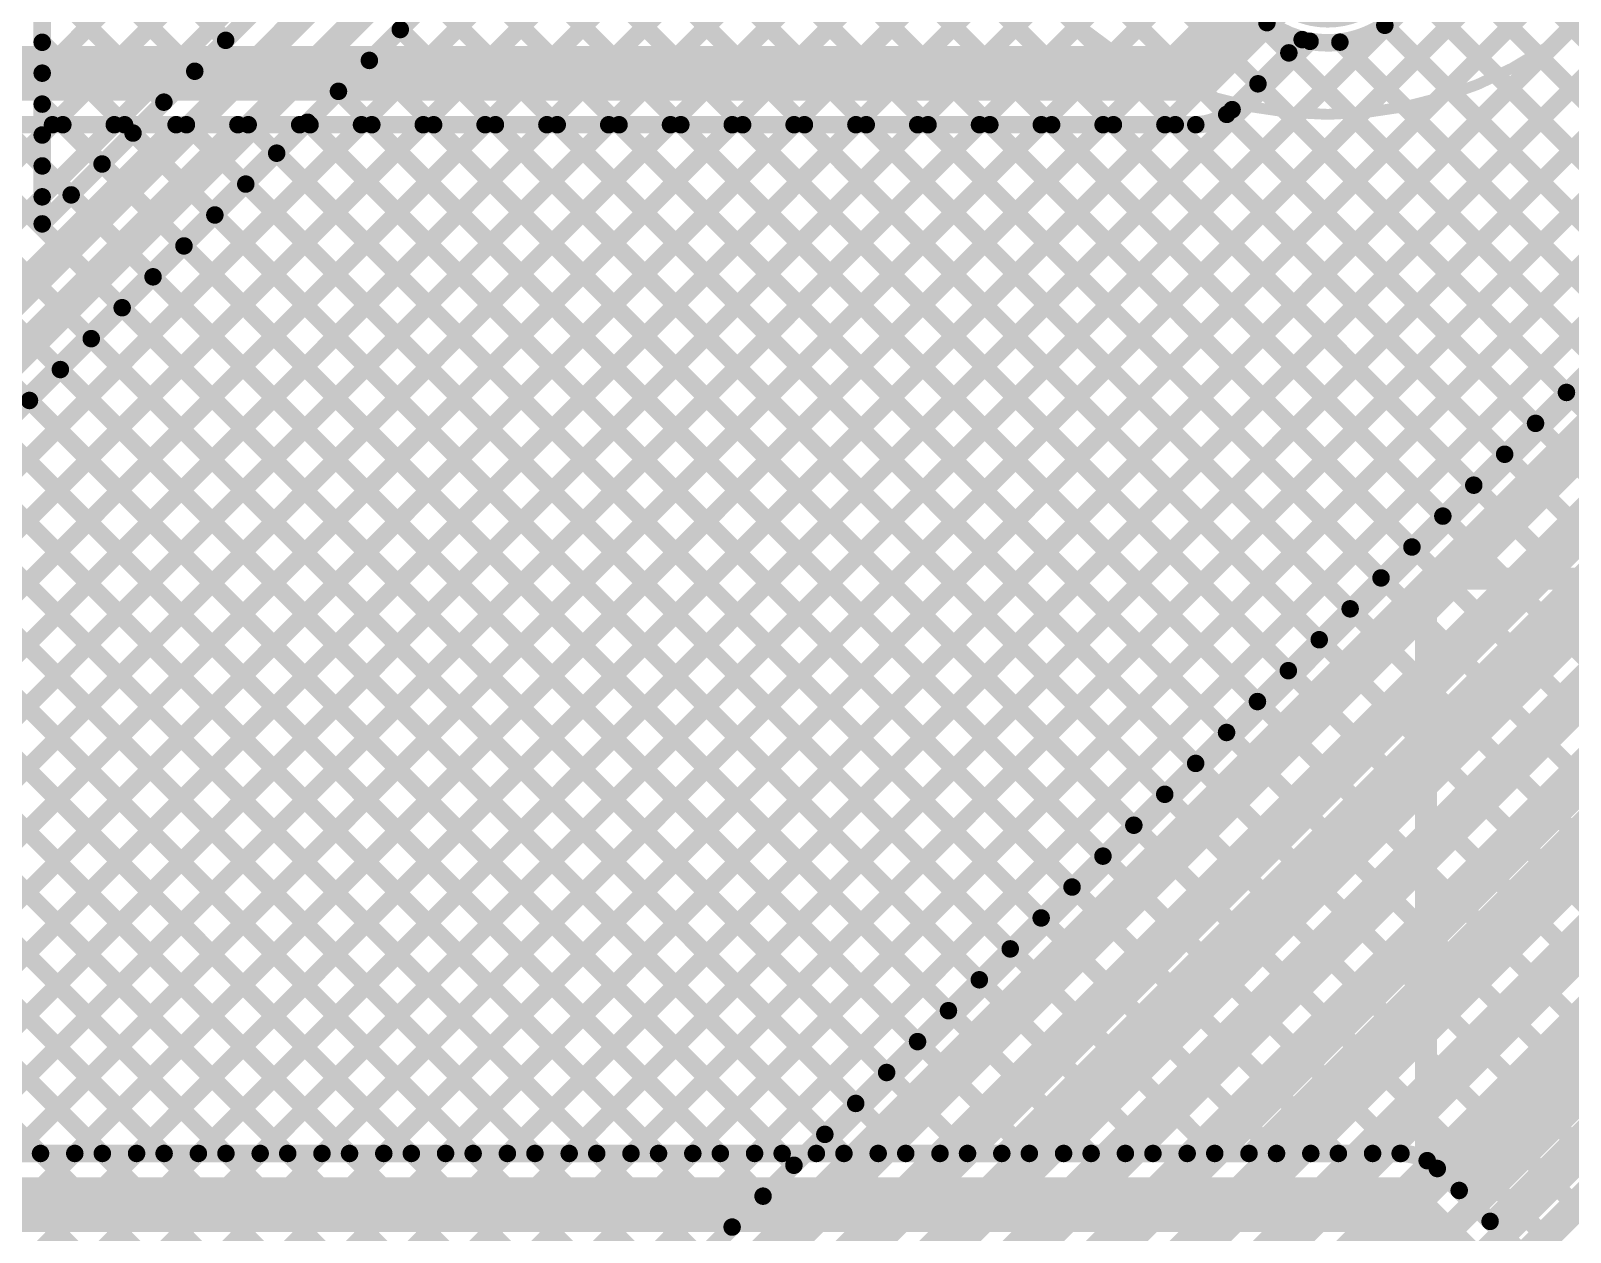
# Model space of a CAD drawing. Header units: millimetres. Extents: x 0 to 214, y 0 to 214.
# Drawn here: x 4.56 to 5.265, y 3.339 to 3.889 of the extents above; entities that cross this region are included whole.
import ezdxf

# ---------------------------------------------------------------- set-up
doc = ezdxf.new("R2010")
doc.units = ezdxf.units.MM
doc.header["$MEASUREMENT"] = 0
for name, color, linetype in [('BottomLayer', 5, 'Continuous'), ('BottomSolder', 6, 'Continuous'), ('Mechanical1', 6, 'Continuous'), ('MultiLayer', 9, 'Continuous'), ('PadHoleLayer', 156, 'Continuous'), ('TopLayer', 1, 'Continuous'), ('TopOverlay', 2, 'Continuous'), ('TopSolder', 216, 'Continuous')]:
    doc.layers.add(name, color=color, linetype=linetype)

# ---------------------------------------------------------------- blocks, each defined once
blk = doc.blocks.new('AS312_22')
at = {"layer": 'BottomLayer'}
h = blk.add_hatch(color=5, dxfattribs=at)
edge = h.paths.add_edge_path()
edge.add_arc((-0.1, 0.05), 0.03543, 0, 360)
h = blk.add_hatch(color=5, dxfattribs=at)
edge = h.paths.add_edge_path()
edge.add_arc((0.1, 0.05), 0.03543, 0, 360)
h = blk.add_hatch(color=5, dxfattribs=at)
edge = h.paths.add_edge_path()
edge.add_arc((0, -0.05), 0.03543, 0, 360)
at = {"layer": 'BottomSolder'}
h = blk.add_hatch(color=6, dxfattribs=at)
edge = h.paths.add_edge_path()
edge.add_arc((-0.1, 0.05), 0.03943, 0, 360)
h = blk.add_hatch(color=6, dxfattribs=at)
edge = h.paths.add_edge_path()
edge.add_arc((0.1, 0.05), 0.03943, 0, 360)
h = blk.add_hatch(color=6, dxfattribs=at)
edge = h.paths.add_edge_path()
edge.add_arc((0, -0.05), 0.03943, 0, 360)
at = {"layer": 'MultiLayer'}
h = blk.add_hatch(color=9, dxfattribs=at)
edge = h.paths.add_edge_path()
edge.add_arc((-0.1, 0.05), 0.03543, 0, 360)
h = blk.add_hatch(color=9, dxfattribs=at)
edge = h.paths.add_edge_path()
edge.add_arc((0.1, 0.05), 0.03543, 0, 360)
h = blk.add_hatch(color=9, dxfattribs=at)
edge = h.paths.add_edge_path()
edge.add_arc((0, -0.05), 0.03543, 0, 360)
at = {"layer": 'PadHoleLayer'}
h = blk.add_hatch(color=156, dxfattribs=at)
edge = h.paths.add_edge_path()
edge.add_arc((-0.1, 0.05), 0.01772, 0, 360)
h = blk.add_hatch(color=156, dxfattribs=at)
edge = h.paths.add_edge_path()
edge.add_arc((0.1, 0.05), 0.01772, 0, 360)
h = blk.add_hatch(color=156, dxfattribs=at)
edge = h.paths.add_edge_path()
edge.add_arc((0, -0.05), 0.01772, 0, 360)
at = {"layer": 'TopLayer'}
h = blk.add_hatch(color=1, dxfattribs=at)
edge = h.paths.add_edge_path()
edge.add_arc((-0.1, 0.05), 0.03543, 0, 360)
h = blk.add_hatch(color=1, dxfattribs=at)
edge = h.paths.add_edge_path()
edge.add_arc((0.1, 0.05), 0.03543, 0, 360)
h = blk.add_hatch(color=1, dxfattribs=at)
edge = h.paths.add_edge_path()
edge.add_arc((0, -0.05), 0.03543, 0, 360)
at = {"layer": 'TopSolder'}
h = blk.add_hatch(color=216, dxfattribs=at)
edge = h.paths.add_edge_path()
edge.add_arc((-0.1, 0.05), 0.03943, 0, 360)
h = blk.add_hatch(color=216, dxfattribs=at)
edge = h.paths.add_edge_path()
edge.add_arc((0.1, 0.05), 0.03943, 0, 360)
h = blk.add_hatch(color=216, dxfattribs=at)
edge = h.paths.add_edge_path()
edge.add_arc((0, -0.05), 0.03943, 0, 360)
at = {"layer": 'TopOverlay'}
for points, const_width in [([(0.17913, 0.05, 1), (-0.17913, 0.05, 1)], 0.005), ([(-0.1379, 0.21449, 1), (-0.1354, 0.21449, 1)], 0.0025), ([(-0.1379, 0.21449, 1), (-0.1354, 0.21449, 1)], 0.0025), ([(-0.11333, 0.18992, 1), (-0.11083, 0.18992, 1)], 0.0025), ([(-0.16576, 0.18663, 1), (-0.16326, 0.18663, 1)], 0.0025), ([(-0.16574, 0.18665, 1), (-0.16324, 0.18665, 1)], 0.0025), ([(-0.14125, 0.162, 1), (-0.13875, 0.162, 1)], 0.0025), ([(-0.129, 0.086, 1), (-0.141, 0.086, 1)], 0.01), ([(-0.1435, 0.086, 1), (-0.1385, 0.086, 1)], 0.005), ([(-0.1315, 0.086, 1), (-0.1265, 0.086, 1)], 0.005), ([(-0.18038, 0.05, 1), (-0.17788, 0.05, 1)], 0.0025), ([(0.17788, 0.05, 1), (0.18038, 0.05, 1)], 0.0025)]:
    blk.add_lwpolyline(points, format="xyb", close=True, dxfattribs=dict(at, const_width=const_width))
at = {"layer": 'TopOverlay', "const_width": 0.005}
for points in [[(-0.16449, 0.18665), (-0.13665, 0.21449)], [(-0.13665, 0.21449), (-0.11208, 0.18992)], [(-0.16451, 0.18663), (-0.14, 0.162)]]:
    blk.add_lwpolyline(points, dxfattribs=at)

msp = doc.modelspace()

# ---------------------------------------------------------------- linework, layer by layer
at = {"layer": 'BottomLayer'}
for points, const_width in [([(4.80686, 3.3755), (5.49656, 4.0652)], 0.008), ([(4.83514, 3.3755), (5.5107, 4.05106)], 0.008), ([(4.86343, 3.3755), (5.52485, 4.03692)], 0.008), ([(4.89171, 3.3755), (5.53899, 4.02278)], 0.008), ([(4.69372, 3.3755), (5.32472, 4.0065)], 0.008), ([(4.722, 3.3755), (5.353, 4.0065)], 0.008), ([(4.75029, 3.3755), (5.38129, 4.0065)], 0.008), ([(4.77857, 3.3755), (5.40957, 4.0065)], 0.008), ([(4.91999, 3.3755), (5.55313, 4.00864)], 0.008), ([(4.94828, 3.3755), (5.56727, 3.99449)], 0.008), ([(5.15913, 3.9975), (5.51722, 3.63941)], 0.008), ([(4.66544, 3.3755), (5.27535, 3.98542)], 0.008), ([(4.97656, 3.3755), (5.58141, 3.98035)], 0.008), ([(5.00485, 3.3755), (5.59556, 3.96621)], 0.008), ([(5.03313, 3.3755), (5.6097, 3.95207)], 0.008), ([(5.06142, 3.3755), (5.62384, 3.93793)], 0.008), ([(5.09363, 3.86963), (5.154, 3.93)], 0.025), ([(5.20039, 3.92796), (5.62035, 3.508)], 0.008), ([(5.0897, 3.3755), (5.63798, 3.92378)], 0.008), ([(5.11798, 3.3755), (5.65255, 3.91007)], 0.008), ([(5.14627, 3.3755), (5.67727, 3.9065)], 0.008), ([(5.19387, 3.9062), (5.59206, 3.508)], 0.008), ([(5.18015, 3.89163), (5.567, 3.50478)], 0.008), ([(2.673, 3.86963), (5.09363, 3.86963)], 0.025), ([(4.63715, 3.3755), (5.14593, 3.88427)], 0.008), ([(5.11026, 3.85303), (5.1423, 3.88507)], 0.008), ([(5.13622, 3.87899), (5.567, 3.44821)], 0.008), ([(5.15959, 3.8839), (5.567, 3.47649)], 0.008), ([(5.12208, 3.86485), (5.55459, 3.43234)], 0.008), ([(5.10778, 3.85086), (5.5343, 3.42434)], 0.008), ([(2.673, 3.84613), (5.09363, 3.84613)], 0.008), ([(4.09428, 3.84613), (4.56491, 3.3755)], 0.008), ([(4.09975, 3.3755), (4.57038, 3.84613)], 0.008), ([(4.12256, 3.84613), (4.59319, 3.3755)], 0.008), ([(4.12803, 3.3755), (4.59866, 3.84613)], 0.008), ([(4.15085, 3.84613), (4.62147, 3.3755)], 0.008), ([(4.15632, 3.3755), (4.62695, 3.84613)], 0.008), ([(4.17913, 3.84613), (4.64976, 3.3755)], 0.008), ([(4.1846, 3.3755), (4.65523, 3.84613)], 0.008), ([(4.20742, 3.84613), (4.67804, 3.3755)], 0.008), ([(4.21289, 3.3755), (4.68351, 3.84613)], 0.008), ([(4.2357, 3.84613), (4.70633, 3.3755)], 0.008), ([(4.24117, 3.3755), (4.7118, 3.84613)], 0.008), ([(4.26398, 3.84613), (4.73461, 3.3755)], 0.008), ([(4.26946, 3.3755), (4.74008, 3.84613)], 0.008), ([(4.29227, 3.84613), (4.7629, 3.3755)], 0.008), ([(4.29774, 3.3755), (4.76837, 3.84613)], 0.008), ([(4.32055, 3.84613), (4.79118, 3.3755)], 0.008), ([(4.32602, 3.3755), (4.79665, 3.84613)], 0.008), ([(4.34884, 3.84613), (4.81946, 3.3755)], 0.008), ([(4.35431, 3.3755), (4.82494, 3.84613)], 0.008), ([(4.37712, 3.84613), (4.84775, 3.3755)], 0.008), ([(4.38259, 3.3755), (4.85322, 3.84613)], 0.008), ([(4.40541, 3.84613), (4.87603, 3.3755)], 0.008), ([(4.41088, 3.3755), (4.8815, 3.84613)], 0.008), ([(4.43369, 3.84613), (4.90432, 3.3755)], 0.008), ([(4.43916, 3.3755), (4.90979, 3.84613)], 0.008), ([(4.46197, 3.84613), (4.9326, 3.3755)], 0.008), ([(4.46745, 3.3755), (4.93807, 3.84613)], 0.008), ([(4.49026, 3.84613), (4.96089, 3.3755)], 0.008), ([(4.49573, 3.3755), (4.96636, 3.84613)], 0.008), ([(4.51854, 3.84613), (4.98917, 3.3755)], 0.008), ([(4.52401, 3.3755), (4.99464, 3.84613)], 0.008), ([(4.54683, 3.84613), (5.01745, 3.3755)], 0.008), ([(4.5523, 3.3755), (5.02293, 3.84613)], 0.008), ([(4.57511, 3.84613), (5.04574, 3.3755)], 0.008), ([(4.58058, 3.3755), (5.05121, 3.84613)], 0.008), ([(4.6034, 3.84613), (5.07402, 3.3755)], 0.008), ([(4.60887, 3.3755), (5.07949, 3.84613)], 0.008), ([(4.63168, 3.84613), (5.10231, 3.3755)], 0.008), ([(4.65996, 3.84613), (5.13059, 3.3755)], 0.008), ([(4.68825, 3.84613), (5.15888, 3.3755)], 0.008), ([(4.71653, 3.84613), (5.18716, 3.3755)], 0.008), ([(4.74482, 3.84613), (5.393, 3.19794)], 0.008), ([(4.7731, 3.84613), (5.393, 3.22623)], 0.008), ([(4.80139, 3.84613), (5.41201, 3.2355)], 0.008), ([(4.82967, 3.84613), (5.4403, 3.2355)], 0.008), ([(4.85795, 3.84613), (5.47158, 3.2325)], 0.008), ([(4.88624, 3.84613), (5.49309, 3.23928)], 0.008), ([(4.91452, 3.84613), (5.493, 3.26765)], 0.008), ([(4.94281, 3.84613), (5.493, 3.29594)], 0.008), ([(4.97109, 3.84613), (5.493, 3.32422)], 0.008), ([(4.99938, 3.84613), (5.493, 3.3525)], 0.008), ([(5.02766, 3.84613), (5.49354, 3.38025)], 0.008), ([(5.05594, 3.84613), (5.50602, 3.39606)], 0.008), ([(5.08423, 3.84613), (5.52016, 3.4102)], 0.008), ([(5.17455, 3.3755), (5.64325, 3.8442)], 0.008), ([(5.19954, 3.3722), (5.64918, 3.82184)], 0.008), ([(5.21419, 3.35857), (5.66314, 3.80752)], 0.008), ([(5.22833, 3.34443), (5.51523, 3.63132)], 0.008), ([(5.24248, 3.33029), (5.5241, 3.61191)], 0.008), ([(3.986, 3.3755), (5.18753, 3.3755)], 0.008), ([(5.20416, 3.3686), (5.2946, 3.27816)], 0.008), ([(3.986, 3.352), (5.18753, 3.352)], 0.025), ([(5.18753, 3.352), (5.278, 3.26153)], 0.025)]:
    msp.add_lwpolyline(points, dxfattribs=dict(at, const_width=const_width))
at = {"layer": 'BottomLayer', "const_width": 0.008}
for points in [[(5.20043, 3.93, -0.490952), (5.1423, 3.88507)], [(5.11026, 3.85303, -0.199188), (5.09363, 3.84613)], [(5.11024, 3.85301, -0.198912), (5.09363, 3.84613)], [(5.18753, 3.3755, -0.199188), (5.20416, 3.3686)], [(5.18753, 3.3755, -0.198912), (5.20415, 3.36862)]]:
    msp.add_lwpolyline(points, format="xyb", dxfattribs=at)
at = {"layer": 'BottomLayer'}
for points, const_width in [([(5.17815, 3.89163, 1), (5.18215, 3.89163, 1)], 0.004), ([(5.08738, 3.86963, 1), (5.09988, 3.86963, 1)], 0.0125), ([(5.08738, 3.86963, 1), (5.09988, 3.86963, 1)], 0.0125), ([(5.13422, 3.87899, 1), (5.13822, 3.87899, 1)], 0.004), ([(5.1403, 3.88507, 1), (5.1443, 3.88507, 1)], 0.004), ([(5.1403, 3.88507, 1), (5.1443, 3.88507, 1)], 0.004), ([(5.14393, 3.88427, 1), (5.14793, 3.88427, 1)], 0.004), ([(5.15759, 3.8839, 1), (5.16159, 3.8839, 1)], 0.004), ([(5.12008, 3.86485, 1), (5.12408, 3.86485, 1)], 0.004), ([(5.10578, 3.85086, 1), (5.10978, 3.85086, 1)], 0.004), ([(5.10824, 3.85301, 1), (5.11224, 3.85301, 1)], 0.004), ([(5.10826, 3.85303, 1), (5.11226, 3.85303, 1)], 0.004), ([(5.10826, 3.85303, 1), (5.11226, 3.85303, 1)], 0.004), ([(4.56838, 3.84613, 1), (4.57238, 3.84613, 1)], 0.004), ([(4.57311, 3.84613, 1), (4.57711, 3.84613, 1)], 0.004), ([(4.59666, 3.84613, 1), (4.60066, 3.84613, 1)], 0.004), ([(4.6014, 3.84613, 1), (4.6054, 3.84613, 1)], 0.004), ([(4.62495, 3.84613, 1), (4.62895, 3.84613, 1)], 0.004), ([(4.62968, 3.84613, 1), (4.63368, 3.84613, 1)], 0.004), ([(4.65323, 3.84613, 1), (4.65723, 3.84613, 1)], 0.004), ([(4.65796, 3.84613, 1), (4.66196, 3.84613, 1)], 0.004), ([(4.68151, 3.84613, 1), (4.68551, 3.84613, 1)], 0.004), ([(4.68625, 3.84613, 1), (4.69025, 3.84613, 1)], 0.004), ([(4.7098, 3.84613, 1), (4.7138, 3.84613, 1)], 0.004), ([(4.71453, 3.84613, 1), (4.71853, 3.84613, 1)], 0.004), ([(4.73808, 3.84613, 1), (4.74208, 3.84613, 1)], 0.004), ([(4.74282, 3.84613, 1), (4.74682, 3.84613, 1)], 0.004), ([(4.76637, 3.84613, 1), (4.77037, 3.84613, 1)], 0.004), ([(4.7711, 3.84613, 1), (4.7751, 3.84613, 1)], 0.004), ([(4.79465, 3.84613, 1), (4.79865, 3.84613, 1)], 0.004), ([(4.79939, 3.84613, 1), (4.80339, 3.84613, 1)], 0.004), ([(4.82294, 3.84613, 1), (4.82694, 3.84613, 1)], 0.004), ([(4.82767, 3.84613, 1), (4.83167, 3.84613, 1)], 0.004), ([(4.85122, 3.84613, 1), (4.85522, 3.84613, 1)], 0.004), ([(4.85595, 3.84613, 1), (4.85995, 3.84613, 1)], 0.004), ([(4.8795, 3.84613, 1), (4.8835, 3.84613, 1)], 0.004), ([(4.88424, 3.84613, 1), (4.88824, 3.84613, 1)], 0.004), ([(4.90779, 3.84613, 1), (4.91179, 3.84613, 1)], 0.004), ([(4.91252, 3.84613, 1), (4.91652, 3.84613, 1)], 0.004), ([(4.93607, 3.84613, 1), (4.94007, 3.84613, 1)], 0.004), ([(4.94081, 3.84613, 1), (4.94481, 3.84613, 1)], 0.004), ([(4.96436, 3.84613, 1), (4.96836, 3.84613, 1)], 0.004), ([(4.96909, 3.84613, 1), (4.97309, 3.84613, 1)], 0.004), ([(4.99264, 3.84613, 1), (4.99664, 3.84613, 1)], 0.004), ([(4.99738, 3.84613, 1), (5.00138, 3.84613, 1)], 0.004), ([(5.02093, 3.84613, 1), (5.02493, 3.84613, 1)], 0.004), ([(5.02566, 3.84613, 1), (5.02966, 3.84613, 1)], 0.004), ([(5.04921, 3.84613, 1), (5.05321, 3.84613, 1)], 0.004), ([(5.05394, 3.84613, 1), (5.05794, 3.84613, 1)], 0.004), ([(5.07749, 3.84613, 1), (5.08149, 3.84613, 1)], 0.004), ([(5.08223, 3.84613, 1), (5.08623, 3.84613, 1)], 0.004), ([(5.09163, 3.84613, 1), (5.09563, 3.84613, 1)], 0.004), ([(5.09163, 3.84613, 1), (5.09563, 3.84613, 1)], 0.004), ([(5.09163, 3.84613, 1), (5.09563, 3.84613, 1)], 0.004), ([(4.56291, 3.3755, 1), (4.56691, 3.3755, 1)], 0.004), ([(4.57858, 3.3755, 1), (4.58258, 3.3755, 1)], 0.004), ([(4.59119, 3.3755, 1), (4.59519, 3.3755, 1)], 0.004), ([(4.60687, 3.3755, 1), (4.61087, 3.3755, 1)], 0.004), ([(4.61947, 3.3755, 1), (4.62347, 3.3755, 1)], 0.004), ([(4.63515, 3.3755, 1), (4.63915, 3.3755, 1)], 0.004), ([(4.64776, 3.3755, 1), (4.65176, 3.3755, 1)], 0.004), ([(4.66344, 3.3755, 1), (4.66744, 3.3755, 1)], 0.004), ([(4.67604, 3.3755, 1), (4.68004, 3.3755, 1)], 0.004), ([(4.69172, 3.3755, 1), (4.69572, 3.3755, 1)], 0.004), ([(4.70433, 3.3755, 1), (4.70833, 3.3755, 1)], 0.004), ([(4.72, 3.3755, 1), (4.724, 3.3755, 1)], 0.004), ([(4.73261, 3.3755, 1), (4.73661, 3.3755, 1)], 0.004), ([(4.74829, 3.3755, 1), (4.75229, 3.3755, 1)], 0.004), ([(4.7609, 3.3755, 1), (4.7649, 3.3755, 1)], 0.004), ([(4.77657, 3.3755, 1), (4.78057, 3.3755, 1)], 0.004), ([(4.78918, 3.3755, 1), (4.79318, 3.3755, 1)], 0.004), ([(4.80486, 3.3755, 1), (4.80886, 3.3755, 1)], 0.004), ([(4.81746, 3.3755, 1), (4.82146, 3.3755, 1)], 0.004), ([(4.83314, 3.3755, 1), (4.83714, 3.3755, 1)], 0.004), ([(4.84575, 3.3755, 1), (4.84975, 3.3755, 1)], 0.004), ([(4.86143, 3.3755, 1), (4.86543, 3.3755, 1)], 0.004), ([(4.87403, 3.3755, 1), (4.87803, 3.3755, 1)], 0.004), ([(4.88971, 3.3755, 1), (4.89371, 3.3755, 1)], 0.004), ([(4.90232, 3.3755, 1), (4.90632, 3.3755, 1)], 0.004), ([(4.91799, 3.3755, 1), (4.92199, 3.3755, 1)], 0.004), ([(4.9306, 3.3755, 1), (4.9346, 3.3755, 1)], 0.004), ([(4.94628, 3.3755, 1), (4.95028, 3.3755, 1)], 0.004), ([(4.95889, 3.3755, 1), (4.96289, 3.3755, 1)], 0.004), ([(4.97456, 3.3755, 1), (4.97856, 3.3755, 1)], 0.004), ([(4.98717, 3.3755, 1), (4.99117, 3.3755, 1)], 0.004), ([(5.00285, 3.3755, 1), (5.00685, 3.3755, 1)], 0.004), ([(5.01545, 3.3755, 1), (5.01945, 3.3755, 1)], 0.004), ([(5.03113, 3.3755, 1), (5.03513, 3.3755, 1)], 0.004), ([(5.04374, 3.3755, 1), (5.04774, 3.3755, 1)], 0.004), ([(5.05942, 3.3755, 1), (5.06342, 3.3755, 1)], 0.004), ([(5.07202, 3.3755, 1), (5.07602, 3.3755, 1)], 0.004), ([(5.0877, 3.3755, 1), (5.0917, 3.3755, 1)], 0.004), ([(5.10031, 3.3755, 1), (5.10431, 3.3755, 1)], 0.004), ([(5.11598, 3.3755, 1), (5.11998, 3.3755, 1)], 0.004), ([(5.12859, 3.3755, 1), (5.13259, 3.3755, 1)], 0.004), ([(5.14427, 3.3755, 1), (5.14827, 3.3755, 1)], 0.004), ([(5.15688, 3.3755, 1), (5.16088, 3.3755, 1)], 0.004), ([(5.17255, 3.3755, 1), (5.17655, 3.3755, 1)], 0.004), ([(5.18516, 3.3755, 1), (5.18916, 3.3755, 1)], 0.004), ([(5.18553, 3.3755, 1), (5.18953, 3.3755, 1)], 0.004), ([(5.18553, 3.3755, 1), (5.18953, 3.3755, 1)], 0.004), ([(5.18553, 3.3755, 1), (5.18953, 3.3755, 1)], 0.004), ([(5.19754, 3.3722, 1), (5.20154, 3.3722, 1)], 0.004), ([(5.20215, 3.36862, 1), (5.20615, 3.36862, 1)], 0.004), ([(5.20216, 3.3686, 1), (5.20616, 3.3686, 1)], 0.004), ([(5.20216, 3.3686, 1), (5.20616, 3.3686, 1)], 0.004), ([(5.18128, 3.352, 1), (5.19378, 3.352, 1)], 0.0125), ([(5.18128, 3.352, 1), (5.19378, 3.352, 1)], 0.0125), ([(5.21219, 3.35857, 1), (5.21619, 3.35857, 1)], 0.004), ([(5.22633, 3.34443, 1), (5.23033, 3.34443, 1)], 0.004)]:
    msp.add_lwpolyline(points, format="xyb", close=True, dxfattribs=dict(at, const_width=const_width))
at = {"layer": 'Mechanical1', "const_width": 0.01}
for points in [[(5.199, 3.6285), (5.209, 3.6385)], [(5.209, 3.6385), (5.779, 3.6385)], [(5.199, 2.428), (5.199, 3.6285)]]:
    msp.add_lwpolyline(points, dxfattribs=at)
at = {"layer": 'Mechanical1', "const_width": 0.005}
for points in [[(5.2065, 3.6385, 1), (5.2115, 3.6385, 1)], [(5.2065, 3.6385, 1), (5.2115, 3.6385, 1)], [(5.1965, 3.6285, 1), (5.2015, 3.6285, 1)], [(5.1965, 3.6285, 1), (5.2015, 3.6285, 1)]]:
    msp.add_lwpolyline(points, format="xyb", close=True, dxfattribs=at)
at = {"layer": 'TopLayer'}
for points, const_width in [([(4.23394, 2.944), (5.42193, 4.132)], 0.008), ([(4.26222, 2.944), (5.45022, 4.132)], 0.008), ([(4.2905, 2.944), (5.46, 4.1135)], 0.008), ([(4.31879, 2.944), (5.47979, 4.105)], 0.008), ([(4.34707, 2.944), (5.50807, 4.105)], 0.008), ([(3.89452, 2.944), (5.04922, 4.0987)], 0.008), ([(3.94269, 3.02045), (5.02094, 4.0987)], 0.008), ([(3.94399, 3.05003), (4.99266, 4.0987)], 0.008), ([(4.10422, 3.23855), (4.96437, 4.0987)], 0.008), ([(4.37536, 2.944), (5.531, 4.09964)], 0.008), ([(5.05793, 4.0987), (5.34812, 3.80851)], 0.008), ([(4.83823, 4.09213), (5.23499, 3.69537)], 0.008), ([(4.86664, 4.092), (5.24913, 3.70951)], 0.008), ([(4.89492, 4.092), (5.26327, 3.72365)], 0.008), ([(4.92321, 4.092), (5.27741, 3.7378)], 0.008), ([(4.03595, 2.944), (5.16605, 4.07411)], 0.008), ([(4.40364, 2.944), (5.531, 4.07136)], 0.008), ([(4.56567, 3.86971), (4.76963, 4.07366)], 0.008), ([(4.82922, 4.07285), (5.22085, 3.68123)], 0.008), ([(4.06423, 2.944), (5.18019, 4.05996)], 0.008), ([(4.09251, 2.944), (5.19434, 4.04582)], 0.008), ([(4.43193, 2.944), (5.531, 4.04307)], 0.008), ([(4.56567, 3.84143), (4.76963, 4.04538)], 0.008), ([(4.82922, 4.04457), (5.2067, 3.66708)], 0.008), ([(3.92281, 2.944), (5.00758, 4.02878)], 0.008), ([(4.56567, 3.80076), (4.56567, 4.02083)], 0.008), ([(4.46021, 2.944), (5.531, 4.01479)], 0.008), ([(4.56567, 3.81314), (4.76963, 4.0171)], 0.008), ([(4.82922, 4.01628), (5.19256, 3.65294)], 0.008), ([(3.95109, 2.944), (5.01382, 4.00673)], 0.008), ([(3.86991, 3.08095), (4.78663, 3.99768)], 0.012), ([(3.87778, 3.06195), (4.81222, 3.9964)], 0.012), ([(4.56567, 3.80076), (4.76963, 4.00472)], 0.008), ([(3.97938, 2.944), (5.02735, 3.99198)], 0.008), ([(4.48362, 2.944), (5.531, 3.99138)], 0.008), ([(4.00766, 2.944), (5.04766, 3.984)], 0.008), ([(4.0899, 3.25003), (4.82422, 3.98436)], 0.008), ([(4.4315, 2.824), (5.589, 3.9815)], 0.02), ([(4.43868, 2.793), (5.626, 3.98032)], 0.02), ([(4.49232, 2.923), (5.552, 3.98268)], 0.02), ([(4.82775, 3.98947), (5.17842, 3.6388)], 0.008), ([(4.8144, 3.97454), (5.16428, 3.62466)], 0.008), ([(4.56567, 3.9687), (4.64964, 3.88473)], 0.008), ([(4.80026, 3.96039), (5.15013, 3.61052)], 0.008), ([(4.78612, 3.94625), (5.13599, 3.59637)], 0.008), ([(4.56567, 3.94042), (4.6355, 3.87059)], 0.008), ([(4.1208, 2.944), (5.10757, 3.93078)], 0.008), ([(4.77197, 3.93211), (5.12185, 3.58223)], 0.008), ([(5.20039, 3.92796), (5.33398, 3.79436)], 0.008), ([(4.75783, 3.91797), (5.10771, 3.56809)], 0.008), ([(4.14908, 2.944), (5.1131, 3.90802)], 0.008), ([(4.56567, 3.91213), (4.62136, 3.85645)], 0.008), ([(4.74369, 3.90382), (5.09357, 3.55395)], 0.008), ([(5.19387, 3.9062), (5.31984, 3.78022)], 0.008), ([(4.17737, 2.944), (5.12619, 3.89282)], 0.008), ([(4.72955, 3.88968), (5.07942, 3.53981)], 0.008), ([(5.18015, 3.89163), (5.3057, 3.76608)], 0.008), ([(4.20565, 2.944), (5.14593, 3.88427)], 0.008), ([(4.56567, 3.88385), (4.60722, 3.84231)], 0.008), ([(5.15959, 3.8839), (5.29156, 3.75194)], 0.008), ([(4.7154, 3.87554), (5.06528, 3.52566)], 0.008), ([(4.70126, 3.8614), (5.05114, 3.51152)], 0.008), ([(4.56567, 3.85556), (4.59308, 3.82816)], 0.008), ([(4.68712, 3.84726), (5.037, 3.49738)], 0.008), ([(4.67298, 3.83311), (5.02286, 3.48324)], 0.008), ([(4.56567, 3.82728), (4.57893, 3.81402)], 0.008), ([(4.65884, 3.81897), (5.00871, 3.46909)], 0.008), ([(4.64469, 3.80483), (4.99457, 3.45495)], 0.008), ([(4.44387, 2.76), (5.47787, 3.794)], 0.02), ([(4.63055, 3.79069), (4.98043, 3.44081)], 0.008), ([(4.61641, 3.77655), (4.96629, 3.42667)], 0.008), ([(4.42967, 2.70762), (5.48805, 3.766)], 0.02), ([(4.60227, 3.7624), (4.95214, 3.41253)], 0.008), ([(4.40224, 2.642), (5.49924, 3.739)], 0.02), ([(4.58813, 3.74826), (4.938, 3.39838)], 0.008), ([(4.57398, 3.73412), (4.92386, 3.38424)], 0.008), ([(4.40142, 2.603), (5.51042, 3.712)], 0.02), ([(4.55984, 3.71998), (4.90972, 3.3701)], 0.008), ([(4.5457, 3.70583), (4.89558, 3.35596)], 0.008), ([(4.3956, 2.559), (5.5216, 3.685)], 0.02), ([(4.53156, 3.69169), (4.88143, 3.34182)], 0.008), ([(4.51741, 3.67755), (4.86729, 3.32767)], 0.008), ([(4.28913, 2.42), (5.53013, 3.661)], 0.012), ([(4.50327, 3.66341), (4.85315, 3.31353)], 0.008), ([(4.48913, 3.64927), (4.83901, 3.29939)], 0.008), ([(4.47499, 3.63512), (4.82487, 3.28525)], 0.008), ([(4.288, 2.392), (5.52378, 3.62778)], 0.012), ([(4.46085, 3.62098), (4.81072, 3.2711)], 0.008), ([(4.4467, 3.60684), (4.79658, 3.25696)], 0.008), ([(5.17, 3.24996), (5.52906, 3.60902)], 0.008), ([(4.43256, 3.5927), (4.78244, 3.24282)], 0.008), ([(4.41842, 3.57856), (4.7683, 3.22868)], 0.008), ([(4.40428, 3.56441), (4.75415, 3.21454)], 0.008), ([(4.39014, 3.55027), (4.74001, 3.20039)], 0.008), ([(4.37599, 3.53613), (4.72587, 3.18625)], 0.008)]:
    msp.add_lwpolyline(points, dxfattribs=dict(at, const_width=const_width))
for points, const_width in [([(5.20043, 3.93, 1), (5.10757, 3.93, 1)], 0.008), ([(5.12419, 3.89282, 1), (5.12819, 3.89282, 1)], 0.004), ([(4.72755, 3.88968, 1), (4.73155, 3.88968, 1)], 0.004), ([(5.17815, 3.89163, 1), (5.18215, 3.89163, 1)], 0.004), ([(4.56367, 3.88385, 1), (4.56767, 3.88385, 1)], 0.004), ([(4.64764, 3.88473, 1), (4.65164, 3.88473, 1)], 0.004), ([(5.14393, 3.88427, 1), (5.14793, 3.88427, 1)], 0.004), ([(5.15759, 3.8839, 1), (5.16159, 3.8839, 1)], 0.004), ([(4.7134, 3.87554, 1), (4.7174, 3.87554, 1)], 0.004), ([(4.56367, 3.86971, 1), (4.56767, 3.86971, 1)], 0.004), ([(4.6335, 3.87059, 1), (4.6375, 3.87059, 1)], 0.004), ([(4.69926, 3.8614, 1), (4.70326, 3.8614, 1)], 0.004), ([(4.56367, 3.85556, 1), (4.56767, 3.85556, 1)], 0.004), ([(4.61936, 3.85645, 1), (4.62336, 3.85645, 1)], 0.004), ([(4.68512, 3.84726, 1), (4.68912, 3.84726, 1)], 0.004), ([(4.56367, 3.84143, 1), (4.56767, 3.84143, 1)], 0.004), ([(4.60522, 3.84231, 1), (4.60922, 3.84231, 1)], 0.004), ([(4.67098, 3.83311, 1), (4.67498, 3.83311, 1)], 0.004), ([(4.56367, 3.82728, 1), (4.56767, 3.82728, 1)], 0.004), ([(4.59108, 3.82816, 1), (4.59508, 3.82816, 1)], 0.004), ([(4.65684, 3.81897, 1), (4.66084, 3.81897, 1)], 0.004), ([(4.56367, 3.81314, 1), (4.56767, 3.81314, 1)], 0.004), ([(4.57693, 3.81402, 1), (4.58093, 3.81402, 1)], 0.004), ([(4.56367, 3.80076, 1), (4.56767, 3.80076, 1)], 0.004), ([(4.56367, 3.80076, 1), (4.56767, 3.80076, 1)], 0.004), ([(4.64269, 3.80483, 1), (4.64669, 3.80483, 1)], 0.004), ([(4.62855, 3.79069, 1), (4.63255, 3.79069, 1)], 0.004), ([(4.61441, 3.77655, 1), (4.61841, 3.77655, 1)], 0.004), ([(4.60027, 3.7624, 1), (4.60427, 3.7624, 1)], 0.004), ([(4.58613, 3.74826, 1), (4.59013, 3.74826, 1)], 0.004), ([(4.57198, 3.73412, 1), (4.57598, 3.73412, 1)], 0.004), ([(5.26127, 3.72365, 1), (5.26527, 3.72365, 1)], 0.004), ([(4.55784, 3.71998, 1), (4.56184, 3.71998, 1)], 0.004), ([(5.24713, 3.70951, 1), (5.25113, 3.70951, 1)], 0.004), ([(5.23299, 3.69537, 1), (5.23699, 3.69537, 1)], 0.004), ([(5.21885, 3.68123, 1), (5.22285, 3.68123, 1)], 0.004), ([(5.2047, 3.66708, 1), (5.2087, 3.66708, 1)], 0.004), ([(5.19056, 3.65294, 1), (5.19456, 3.65294, 1)], 0.004), ([(5.17642, 3.6388, 1), (5.18042, 3.6388, 1)], 0.004), ([(5.16228, 3.62466, 1), (5.16628, 3.62466, 1)], 0.004), ([(5.14813, 3.61052, 1), (5.15213, 3.61052, 1)], 0.004), ([(5.13399, 3.59637, 1), (5.13799, 3.59637, 1)], 0.004), ([(5.11985, 3.58223, 1), (5.12385, 3.58223, 1)], 0.004), ([(5.10571, 3.56809, 1), (5.10971, 3.56809, 1)], 0.004), ([(5.09157, 3.55395, 1), (5.09557, 3.55395, 1)], 0.004), ([(5.07742, 3.53981, 1), (5.08142, 3.53981, 1)], 0.004), ([(5.06328, 3.52566, 1), (5.06728, 3.52566, 1)], 0.004), ([(5.04914, 3.51152, 1), (5.05314, 3.51152, 1)], 0.004), ([(5.035, 3.49738, 1), (5.039, 3.49738, 1)], 0.004), ([(5.02086, 3.48324, 1), (5.02486, 3.48324, 1)], 0.004), ([(5.00671, 3.46909, 1), (5.01071, 3.46909, 1)], 0.004), ([(4.99257, 3.45495, 1), (4.99657, 3.45495, 1)], 0.004), ([(4.97843, 3.44081, 1), (4.98243, 3.44081, 1)], 0.004), ([(4.96429, 3.42667, 1), (4.96829, 3.42667, 1)], 0.004), ([(4.95014, 3.41253, 1), (4.95414, 3.41253, 1)], 0.004), ([(4.936, 3.39838, 1), (4.94, 3.39838, 1)], 0.004), ([(4.92186, 3.38424, 1), (4.92586, 3.38424, 1)], 0.004), ([(4.90772, 3.3701, 1), (4.91172, 3.3701, 1)], 0.004), ([(4.89358, 3.35596, 1), (4.89758, 3.35596, 1)], 0.004), ([(4.87943, 3.34182, 1), (4.88343, 3.34182, 1)], 0.004)]:
    msp.add_lwpolyline(points, format="xyb", close=True, dxfattribs=dict(at, const_width=const_width))

# ---------------------------------------------------------------- block references
msp.add_blockref('AS312_22', (5.154, 3.98))

doc.saveas('drawing.dxf')
